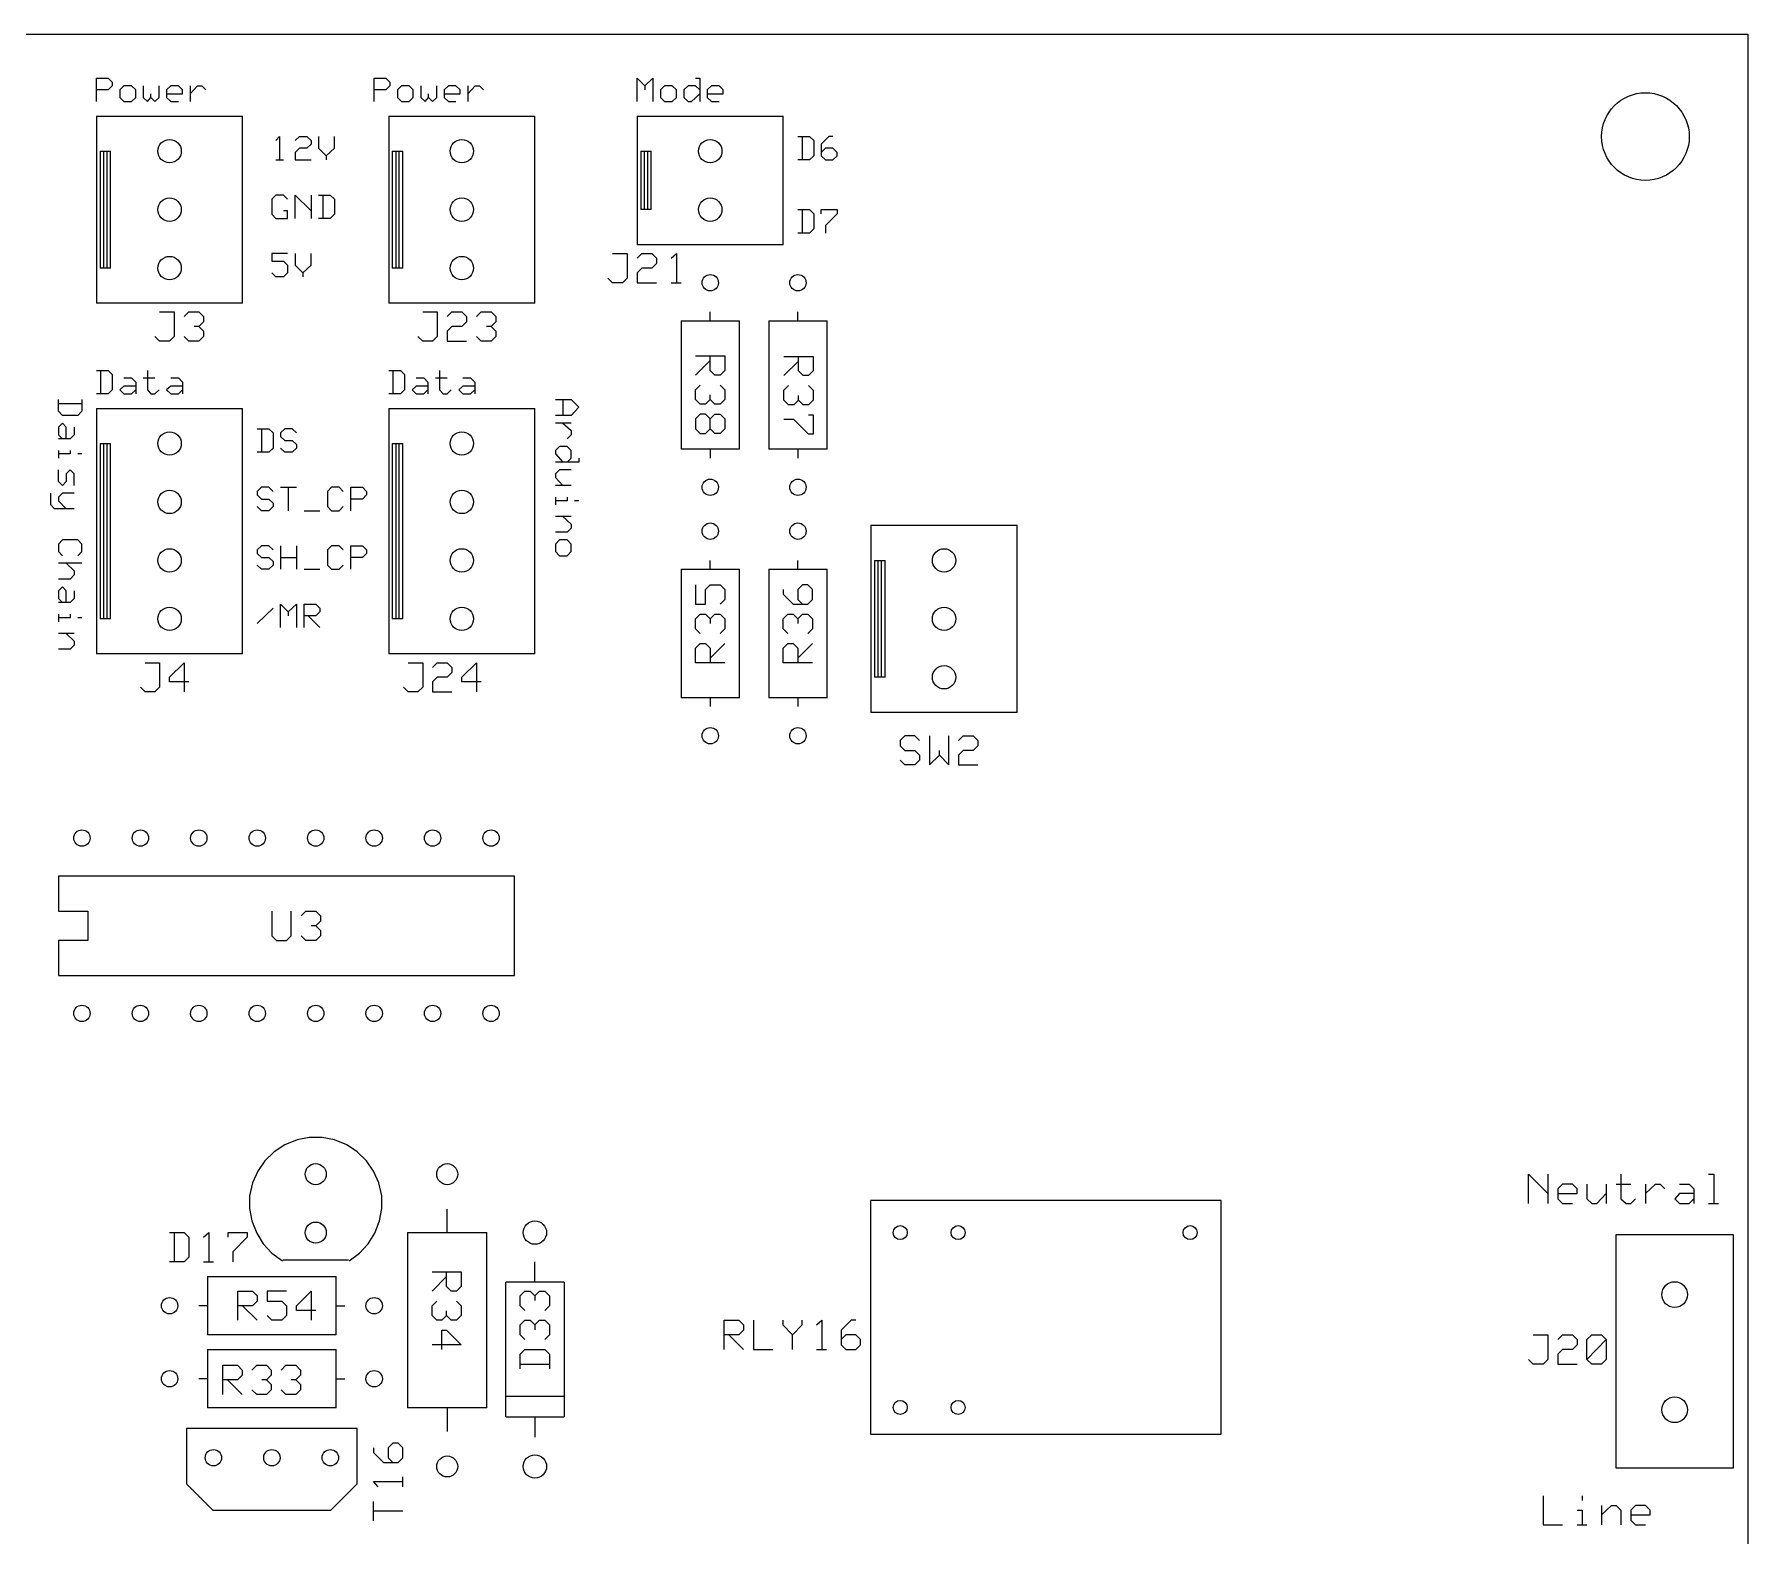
# Model space of a CAD drawing. Extents: x 0 to 5.97, y 0 to 9.88.
# Drawn here: x 3.043 to 5.975, y 7.306 to 9.875 of the extents above; entities that cross this region are included whole.
import ezdxf

# ---------------------------------------------------------------- set-up
doc = ezdxf.new("R2010")
doc.units = 0
doc.layers.get('0').update_dxf_attribs({"linetype": 'CONTINUOUS'})

msp = doc.modelspace()

# ---------------------------------------------------------------- linework, layer by layer
at = {"color": 7}
for p, q in [((0, 9.875), (5.975, 9.875)), ((5.975, 9.875), (5.975, 0)), ((3.15, 9.76), (3.15, 9.8)), ((3.15, 9.8), (3.17, 9.8)), ((3.17, 9.8), (3.177, 9.793)), ((3.177, 9.793), (3.177, 9.787)), ((3.625, 9.76), (3.625, 9.8)), ((3.625, 9.8), (3.645, 9.8)), ((3.645, 9.8), (3.652, 9.793)), ((3.652, 9.793), (3.652, 9.787)), ((4.075, 9.76), (4.075, 9.8)), ((4.075, 9.8), (4.088, 9.787)), ((4.088, 9.787), (4.102, 9.8)), ((4.102, 9.8), (4.102, 9.76)), ((4.175, 9.8), (4.182, 9.8)), ((4.182, 9.8), (4.182, 9.76)), ((3.17, 9.78), (3.15, 9.78)), ((3.177, 9.787), (3.17, 9.78)), ((3.197, 9.787), (3.19, 9.78)), ((3.19, 9.78), (3.19, 9.767)), ((3.19, 9.767), (3.197, 9.76)), ((3.21, 9.787), (3.197, 9.787)), ((3.217, 9.78), (3.21, 9.787)), ((3.21, 9.76), (3.217, 9.767)), ((3.217, 9.767), (3.217, 9.78)), ((3.23, 9.787), (3.23, 9.767)), ((3.23, 9.767), (3.237, 9.76)), ((3.237, 9.76), (3.243, 9.767)), ((3.243, 9.767), (3.243, 9.773)), ((3.243, 9.767), (3.25, 9.76)), ((3.25, 9.76), (3.257, 9.767)), ((3.257, 9.767), (3.257, 9.787)), ((3.277, 9.787), (3.27, 9.78)), ((3.27, 9.78), (3.27, 9.767)), ((3.27, 9.773), (3.297, 9.773)), ((3.27, 9.767), (3.277, 9.76)), ((3.29, 9.787), (3.277, 9.787)), ((3.297, 9.78), (3.29, 9.787)), ((3.297, 9.773), (3.297, 9.78)), ((3.31, 9.787), (3.31, 9.76)), ((3.31, 9.773), (3.323, 9.787)), ((3.323, 9.787), (3.33, 9.787)), ((3.33, 9.787), (3.337, 9.78)), ((3.645, 9.78), (3.625, 9.78)), ((3.652, 9.787), (3.645, 9.78)), ((3.672, 9.787), (3.665, 9.78)), ((3.665, 9.78), (3.665, 9.767)), ((3.665, 9.767), (3.672, 9.76)), ((3.685, 9.787), (3.672, 9.787)), ((3.692, 9.78), (3.685, 9.787)), ((3.685, 9.76), (3.692, 9.767)), ((3.692, 9.767), (3.692, 9.78)), ((3.705, 9.787), (3.705, 9.767)), ((3.705, 9.767), (3.712, 9.76)), ((3.712, 9.76), (3.718, 9.767)), ((3.718, 9.767), (3.718, 9.773)), ((3.718, 9.767), (3.725, 9.76)), ((3.725, 9.76), (3.732, 9.767)), ((3.732, 9.767), (3.732, 9.787)), ((3.752, 9.787), (3.745, 9.78)), ((3.745, 9.78), (3.745, 9.767)), ((3.745, 9.773), (3.772, 9.773)), ((3.745, 9.767), (3.752, 9.76)), ((3.765, 9.787), (3.752, 9.787)), ((3.772, 9.78), (3.765, 9.787)), ((3.772, 9.773), (3.772, 9.78)), ((3.785, 9.787), (3.785, 9.76)), ((3.785, 9.773), (3.798, 9.787)), ((3.798, 9.787), (3.805, 9.787)), ((3.805, 9.787), (3.812, 9.78)), ((4.088, 9.787), (4.088, 9.78)), ((4.122, 9.787), (4.115, 9.78)), ((4.115, 9.78), (4.115, 9.767)), ((4.115, 9.767), (4.122, 9.76)), ((4.135, 9.787), (4.122, 9.787)), ((4.142, 9.78), (4.135, 9.787)), ((4.135, 9.76), (4.142, 9.767)), ((4.142, 9.767), (4.142, 9.78)), ((4.162, 9.787), (4.155, 9.78)), ((4.155, 9.78), (4.155, 9.767)), ((4.155, 9.767), (4.162, 9.76)), ((4.175, 9.787), (4.162, 9.787)), ((4.168, 9.76), (4.182, 9.773)), ((4.182, 9.78), (4.175, 9.787)), ((4.202, 9.787), (4.195, 9.78)), ((4.195, 9.78), (4.195, 9.767)), ((4.195, 9.773), (4.222, 9.773)), ((4.195, 9.767), (4.202, 9.76)), ((4.215, 9.787), (4.202, 9.787)), ((4.222, 9.78), (4.215, 9.787)), ((4.222, 9.773), (4.222, 9.78)), ((3.15, 9.735), (3.4, 9.735)), ((3.15, 9.735), (3.15, 9.415)), ((3.197, 9.76), (3.21, 9.76)), ((3.277, 9.76), (3.29, 9.76)), ((3.4, 9.415), (3.4, 9.735)), ((3.65, 9.735), (3.9, 9.735)), ((3.65, 9.735), (3.65, 9.415)), ((3.672, 9.76), (3.685, 9.76)), ((3.752, 9.76), (3.765, 9.76)), ((3.9, 9.415), (3.9, 9.735)), ((4.075, 9.735), (4.325, 9.735)), ((4.075, 9.735), (4.075, 9.515)), ((4.122, 9.76), (4.135, 9.76)), ((4.162, 9.76), (4.168, 9.76)), ((4.202, 9.76), (4.215, 9.76)), ((4.325, 9.515), (4.325, 9.735)), ((3.156, 9.675), (3.174, 9.675)), ((3.156, 9.675), (3.156, 9.475)), ((3.162, 9.675), (3.168, 9.675)), ((3.162, 9.675), (3.162, 9.475)), ((3.168, 9.475), (3.168, 9.675)), ((3.174, 9.475), (3.174, 9.675)), ((3.457, 9.693), (3.463, 9.7)), ((3.463, 9.7), (3.463, 9.66)), ((3.49, 9.693), (3.497, 9.7)), ((3.497, 9.68), (3.49, 9.673)), ((3.497, 9.7), (3.51, 9.7)), ((3.51, 9.68), (3.497, 9.68)), ((3.51, 9.7), (3.517, 9.693)), ((3.517, 9.687), (3.51, 9.68)), ((3.517, 9.693), (3.517, 9.687)), ((3.53, 9.7), (3.53, 9.68)), ((3.53, 9.68), (3.543, 9.667)), ((3.543, 9.667), (3.557, 9.68)), ((3.557, 9.68), (3.557, 9.7)), ((3.656, 9.675), (3.674, 9.675)), ((3.656, 9.675), (3.656, 9.475)), ((3.662, 9.675), (3.668, 9.675)), ((3.662, 9.675), (3.662, 9.475)), ((3.668, 9.475), (3.668, 9.675)), ((3.674, 9.475), (3.674, 9.675)), ((4.081, 9.675), (4.099, 9.675)), ((4.081, 9.675), (4.081, 9.575)), ((4.087, 9.675), (4.093, 9.675)), ((4.087, 9.675), (4.087, 9.575)), ((4.093, 9.575), (4.093, 9.675)), ((4.099, 9.575), (4.099, 9.675)), ((4.35, 9.7), (4.37, 9.7)), ((4.357, 9.7), (4.357, 9.66)), ((4.37, 9.7), (4.377, 9.693)), ((4.377, 9.693), (4.377, 9.667)), ((4.403, 9.7), (4.39, 9.687)), ((4.39, 9.687), (4.39, 9.667)), ((4.397, 9.68), (4.39, 9.673)), ((4.41, 9.68), (4.397, 9.68)), ((4.41, 9.7), (4.403, 9.7)), ((4.417, 9.673), (4.41, 9.68)), ((3.457, 9.66), (3.47, 9.66)), ((3.49, 9.673), (3.49, 9.66)), ((3.49, 9.66), (3.517, 9.66)), ((3.543, 9.667), (3.543, 9.66)), ((4.37, 9.66), (4.35, 9.66)), ((4.377, 9.667), (4.37, 9.66)), ((4.39, 9.667), (4.397, 9.66)), ((4.397, 9.66), (4.41, 9.66)), ((4.41, 9.66), (4.417, 9.667)), ((4.417, 9.667), (4.417, 9.673)), ((3.457, 9.6), (3.45, 9.593)), ((3.45, 9.593), (3.45, 9.567)), ((3.47, 9.6), (3.457, 9.6)), ((3.477, 9.593), (3.47, 9.6)), ((3.49, 9.56), (3.49, 9.6)), ((3.49, 9.6), (3.517, 9.573)), ((3.517, 9.6), (3.517, 9.56)), ((3.53, 9.6), (3.55, 9.6)), ((3.537, 9.6), (3.537, 9.56)), ((3.55, 9.6), (3.557, 9.593)), ((3.557, 9.593), (3.557, 9.567)), ((3.45, 9.567), (3.457, 9.56)), ((3.457, 9.56), (3.477, 9.56)), ((3.477, 9.573), (3.47, 9.573)), ((3.477, 9.56), (3.477, 9.573)), ((3.55, 9.56), (3.53, 9.56)), ((3.557, 9.567), (3.55, 9.56)), ((4.099, 9.575), (4.081, 9.575)), ((4.093, 9.575), (4.087, 9.575)), ((4.35, 9.575), (4.37, 9.575)), ((4.357, 9.575), (4.357, 9.535)), ((4.37, 9.575), (4.377, 9.568)), ((4.377, 9.568), (4.377, 9.542)), ((4.39, 9.568), (4.39, 9.575)), ((4.39, 9.575), (4.417, 9.575)), ((4.417, 9.568), (4.397, 9.548)), ((4.417, 9.575), (4.417, 9.568)), ((4.37, 9.535), (4.35, 9.535)), ((4.377, 9.542), (4.37, 9.535)), ((4.397, 9.548), (4.397, 9.535)), ((3.477, 9.5), (3.45, 9.5)), ((3.45, 9.5), (3.45, 9.487)), ((3.49, 9.5), (3.49, 9.48)), ((3.517, 9.48), (3.517, 9.5)), ((4.033, 9.5), (4.058, 9.5)), ((4.058, 9.5), (4.058, 9.458)), ((4.325, 9.515), (4.075, 9.515)), ((4.075, 9.492), (4.083, 9.5)), ((4.083, 9.5), (4.1, 9.5)), ((4.1, 9.5), (4.108, 9.492)), ((4.133, 9.492), (4.142, 9.5)), ((4.142, 9.5), (4.142, 9.45)), ((3.174, 9.475), (3.156, 9.475)), ((3.168, 9.475), (3.162, 9.475)), ((3.45, 9.487), (3.47, 9.487)), ((3.47, 9.487), (3.477, 9.48)), ((3.477, 9.48), (3.477, 9.467)), ((3.49, 9.48), (3.503, 9.467)), ((3.503, 9.467), (3.517, 9.48)), ((3.674, 9.475), (3.656, 9.475)), ((3.668, 9.475), (3.662, 9.475)), ((4.083, 9.475), (4.075, 9.467)), ((4.1, 9.475), (4.083, 9.475)), ((4.108, 9.483), (4.1, 9.475)), ((4.108, 9.492), (4.108, 9.483)), ((3.457, 9.46), (3.45, 9.467)), ((3.47, 9.46), (3.457, 9.46)), ((3.477, 9.467), (3.47, 9.46)), ((3.503, 9.467), (3.503, 9.46)), ((4.033, 9.45), (4.025, 9.458)), ((4.05, 9.45), (4.033, 9.45)), ((4.058, 9.458), (4.05, 9.45)), ((4.075, 9.467), (4.075, 9.45)), ((4.075, 9.45), (4.108, 9.45)), ((4.133, 9.45), (4.15, 9.45)), ((3.4, 9.415), (3.15, 9.415)), ((3.9, 9.415), (3.65, 9.415)), ((3.258, 9.4), (3.283, 9.4)), ((3.283, 9.4), (3.283, 9.358)), ((3.3, 9.392), (3.308, 9.4)), ((3.308, 9.4), (3.325, 9.4)), ((3.325, 9.4), (3.333, 9.392)), ((3.333, 9.383), (3.325, 9.375)), ((3.333, 9.392), (3.333, 9.383)), ((3.708, 9.4), (3.733, 9.4)), ((3.733, 9.4), (3.733, 9.358)), ((3.75, 9.392), (3.758, 9.4)), ((3.758, 9.4), (3.775, 9.4)), ((3.775, 9.4), (3.783, 9.392)), ((3.783, 9.383), (3.775, 9.375)), ((3.783, 9.392), (3.783, 9.383)), ((3.8, 9.392), (3.808, 9.4)), ((3.808, 9.4), (3.825, 9.4)), ((3.825, 9.4), (3.833, 9.392)), ((3.833, 9.383), (3.825, 9.375)), ((3.833, 9.392), (3.833, 9.383)), ((4.15, 9.385), (4.15, 9.165)), ((4.15, 9.385), (4.25, 9.385)), ((4.2, 9.385), (4.2, 9.4)), ((4.25, 9.165), (4.25, 9.385)), ((4.3, 9.385), (4.3, 9.165)), ((4.3, 9.385), (4.4, 9.385)), ((4.35, 9.385), (4.35, 9.4)), ((4.4, 9.165), (4.4, 9.385)), ((3.258, 9.35), (3.25, 9.358)), ((3.283, 9.358), (3.275, 9.35)), ((3.308, 9.35), (3.3, 9.358)), ((3.325, 9.375), (3.317, 9.375)), ((3.325, 9.375), (3.333, 9.367)), ((3.333, 9.358), (3.325, 9.35)), ((3.333, 9.367), (3.333, 9.358)), ((3.708, 9.35), (3.7, 9.358)), ((3.733, 9.358), (3.725, 9.35)), ((3.758, 9.375), (3.75, 9.367)), ((3.75, 9.367), (3.75, 9.35)), ((3.775, 9.375), (3.758, 9.375)), ((3.808, 9.35), (3.8, 9.358)), ((3.825, 9.375), (3.817, 9.375)), ((3.825, 9.375), (3.833, 9.367)), ((3.833, 9.358), (3.825, 9.35)), ((3.833, 9.367), (3.833, 9.358)), ((3.275, 9.35), (3.258, 9.35)), ((3.325, 9.35), (3.308, 9.35)), ((3.725, 9.35), (3.708, 9.35)), ((3.75, 9.35), (3.783, 9.35)), ((3.825, 9.35), (3.808, 9.35)), ((4.175, 9.325), (4.225, 9.325)), ((4.2, 9.3), (4.2, 9.325)), ((4.225, 9.325), (4.225, 9.3)), ((4.326, 9.324), (4.376, 9.324)), ((4.351, 9.299), (4.351, 9.324)), ((4.376, 9.324), (4.376, 9.299)), ((3.15, 9.3), (3.17, 9.3)), ((3.157, 9.3), (3.157, 9.26)), ((3.17, 9.3), (3.177, 9.293)), ((3.177, 9.293), (3.177, 9.267)), ((3.237, 9.3), (3.237, 9.267)), ((3.65, 9.3), (3.67, 9.3)), ((3.657, 9.3), (3.657, 9.26)), ((3.67, 9.3), (3.677, 9.293)), ((3.677, 9.293), (3.677, 9.267)), ((3.737, 9.3), (3.737, 9.267)), ((4.2, 9.317), (4.175, 9.292)), ((4.208, 9.292), (4.2, 9.3)), ((4.225, 9.3), (4.217, 9.292)), ((4.351, 9.316), (4.326, 9.291)), ((4.359, 9.291), (4.351, 9.299)), ((4.376, 9.299), (4.368, 9.291)), ((3.177, 9.267), (3.17, 9.26)), ((3.197, 9.273), (3.19, 9.267)), ((3.19, 9.267), (3.197, 9.26)), ((3.197, 9.287), (3.21, 9.287)), ((3.217, 9.273), (3.197, 9.273)), ((3.21, 9.287), (3.217, 9.28)), ((3.21, 9.26), (3.217, 9.267)), ((3.217, 9.28), (3.217, 9.26)), ((3.23, 9.287), (3.25, 9.287)), ((3.237, 9.267), (3.243, 9.26)), ((3.25, 9.26), (3.257, 9.267)), ((3.277, 9.273), (3.27, 9.267)), ((3.27, 9.267), (3.277, 9.26)), ((3.277, 9.287), (3.29, 9.287)), ((3.297, 9.273), (3.277, 9.273)), ((3.29, 9.287), (3.297, 9.28)), ((3.29, 9.26), (3.297, 9.267)), ((3.297, 9.28), (3.297, 9.26)), ((3.677, 9.267), (3.67, 9.26)), ((3.697, 9.273), (3.69, 9.267)), ((3.69, 9.267), (3.697, 9.26)), ((3.697, 9.287), (3.71, 9.287)), ((3.717, 9.273), (3.697, 9.273)), ((3.71, 9.287), (3.717, 9.28)), ((3.71, 9.26), (3.717, 9.267)), ((3.717, 9.28), (3.717, 9.26)), ((3.73, 9.287), (3.75, 9.287)), ((3.737, 9.267), (3.743, 9.26)), ((3.75, 9.26), (3.757, 9.267)), ((3.777, 9.273), (3.77, 9.267)), ((3.77, 9.267), (3.777, 9.26)), ((3.777, 9.287), (3.79, 9.287)), ((3.797, 9.273), (3.777, 9.273)), ((3.79, 9.287), (3.797, 9.28)), ((3.79, 9.26), (3.797, 9.267)), ((3.797, 9.28), (3.797, 9.26)), ((4.175, 9.267), (4.183, 9.275)), ((4.175, 9.25), (4.175, 9.267)), ((4.217, 9.292), (4.208, 9.292)), ((4.217, 9.275), (4.225, 9.267)), ((4.225, 9.267), (4.225, 9.25)), ((4.326, 9.266), (4.334, 9.274)), ((4.326, 9.249), (4.326, 9.266)), ((4.368, 9.291), (4.359, 9.291)), ((4.368, 9.274), (4.376, 9.266)), ((4.376, 9.266), (4.376, 9.249)), ((3.085, 9.23), (3.085, 9.25)), ((3.125, 9.243), (3.085, 9.243)), ((3.125, 9.25), (3.125, 9.23)), ((3.17, 9.26), (3.15, 9.26)), ((3.15, 9.235), (3.4, 9.235)), ((3.15, 9.235), (3.15, 8.815)), ((3.197, 9.26), (3.21, 9.26)), ((3.243, 9.26), (3.25, 9.26)), ((3.277, 9.26), (3.29, 9.26)), ((3.4, 8.815), (3.4, 9.235)), ((3.67, 9.26), (3.65, 9.26)), ((3.65, 9.235), (3.9, 9.235)), ((3.65, 9.235), (3.65, 8.815)), ((3.697, 9.26), (3.71, 9.26)), ((3.743, 9.26), (3.75, 9.26)), ((3.777, 9.26), (3.79, 9.26)), ((3.9, 8.815), (3.9, 9.235)), ((3.935, 9.25), (3.962, 9.25)), ((3.948, 9.25), (3.948, 9.223)), ((3.962, 9.25), (3.975, 9.237)), ((3.975, 9.237), (3.962, 9.223)), ((4.183, 9.242), (4.175, 9.25)), ((4.192, 9.242), (4.183, 9.242)), ((4.2, 9.25), (4.192, 9.242)), ((4.2, 9.25), (4.2, 9.258)), ((4.208, 9.242), (4.2, 9.25)), ((4.217, 9.242), (4.208, 9.242)), ((4.225, 9.25), (4.217, 9.242)), ((4.334, 9.241), (4.326, 9.249)), ((4.343, 9.241), (4.334, 9.241)), ((4.351, 9.249), (4.343, 9.241)), ((4.351, 9.249), (4.351, 9.257)), ((4.359, 9.241), (4.351, 9.249)), ((4.368, 9.241), (4.359, 9.241)), ((4.376, 9.249), (4.368, 9.241)), ((3.092, 9.223), (3.085, 9.23)), ((3.092, 9.21), (3.085, 9.203)), ((3.118, 9.223), (3.092, 9.223)), ((3.098, 9.203), (3.092, 9.21)), ((3.125, 9.23), (3.118, 9.223)), ((3.962, 9.223), (3.935, 9.223)), ((3.962, 9.21), (3.935, 9.21)), ((3.948, 9.21), (3.962, 9.197)), ((4.183, 9.225), (4.175, 9.217)), ((4.175, 9.217), (4.175, 9.2)), ((4.192, 9.225), (4.183, 9.225)), ((4.2, 9.217), (4.192, 9.225)), ((4.2, 9.217), (4.208, 9.225)), ((4.2, 9.2), (4.2, 9.217)), ((4.208, 9.225), (4.217, 9.225)), ((4.217, 9.225), (4.225, 9.217)), ((4.225, 9.217), (4.225, 9.2)), ((4.343, 9.216), (4.326, 9.216)), ((4.368, 9.191), (4.343, 9.216)), ((4.368, 9.224), (4.376, 9.224)), ((4.376, 9.224), (4.376, 9.191)), ((3.085, 9.203), (3.085, 9.19)), ((3.085, 9.19), (3.092, 9.183)), ((3.105, 9.183), (3.085, 9.183)), ((3.098, 9.183), (3.098, 9.203)), ((3.112, 9.19), (3.105, 9.183)), ((3.112, 9.203), (3.112, 9.19)), ((3.425, 9.2), (3.445, 9.2)), ((3.432, 9.2), (3.432, 9.16)), ((3.445, 9.2), (3.452, 9.193)), ((3.452, 9.193), (3.452, 9.167)), ((3.472, 9.2), (3.465, 9.193)), ((3.465, 9.193), (3.465, 9.187)), ((3.465, 9.187), (3.472, 9.18)), ((3.485, 9.2), (3.472, 9.2)), ((3.472, 9.18), (3.485, 9.18)), ((3.492, 9.193), (3.485, 9.2)), ((3.485, 9.18), (3.492, 9.173)), ((3.962, 9.19), (3.955, 9.183)), ((3.962, 9.197), (3.962, 9.19)), ((4.175, 9.2), (4.183, 9.192)), ((4.183, 9.192), (4.192, 9.192)), ((4.192, 9.192), (4.2, 9.2)), ((4.208, 9.192), (4.2, 9.2)), ((4.217, 9.192), (4.208, 9.192)), ((4.225, 9.2), (4.217, 9.192)), ((4.376, 9.191), (4.368, 9.191)), ((3.085, 9.163), (3.085, 9.15)), ((3.105, 9.157), (3.085, 9.157)), ((3.105, 9.163), (3.105, 9.157)), ((3.125, 9.157), (3.118, 9.157)), ((3.156, 9.175), (3.174, 9.175)), ((3.156, 9.175), (3.156, 8.875)), ((3.162, 9.175), (3.168, 9.175)), ((3.162, 9.175), (3.162, 8.875)), ((3.168, 8.875), (3.168, 9.175)), ((3.174, 8.875), (3.174, 9.175)), ((3.445, 9.16), (3.425, 9.16)), ((3.452, 9.167), (3.445, 9.16)), ((3.472, 9.16), (3.465, 9.167)), ((3.485, 9.16), (3.472, 9.16)), ((3.492, 9.167), (3.485, 9.16)), ((3.492, 9.173), (3.492, 9.167)), ((3.656, 9.175), (3.674, 9.175)), ((3.656, 9.175), (3.656, 8.875)), ((3.662, 9.175), (3.668, 9.175)), ((3.662, 9.175), (3.662, 8.875)), ((3.668, 8.875), (3.668, 9.175)), ((3.674, 8.875), (3.674, 9.175)), ((3.942, 9.17), (3.935, 9.163)), ((3.935, 9.163), (3.935, 9.157)), ((3.935, 9.157), (3.948, 9.143)), ((3.955, 9.17), (3.942, 9.17)), ((3.962, 9.163), (3.955, 9.17)), ((3.955, 9.143), (3.962, 9.15)), ((3.962, 9.15), (3.962, 9.163)), ((3.975, 9.15), (3.975, 9.143)), ((4.25, 9.165), (4.15, 9.165)), ((4.2, 9.165), (4.2, 9.15)), ((4.4, 9.165), (4.3, 9.165)), ((4.35, 9.165), (4.35, 9.15)), ((3.085, 9.11), (3.085, 9.13)), ((3.105, 9.13), (3.098, 9.123)), ((3.098, 9.123), (3.098, 9.11)), ((3.112, 9.123), (3.105, 9.13)), ((3.112, 9.103), (3.112, 9.123)), ((3.975, 9.143), (3.935, 9.143)), ((3.942, 9.13), (3.935, 9.123)), ((3.935, 9.123), (3.935, 9.117)), ((3.935, 9.117), (3.948, 9.103)), ((3.962, 9.13), (3.942, 9.13)), ((3.072, 9.07), (3.072, 9.09)), ((3.092, 9.103), (3.085, 9.11)), ((3.092, 9.09), (3.085, 9.083)), ((3.098, 9.11), (3.092, 9.103)), ((3.112, 9.09), (3.092, 9.09)), ((3.432, 9.1), (3.425, 9.093)), ((3.425, 9.093), (3.425, 9.087)), ((3.445, 9.1), (3.432, 9.1)), ((3.452, 9.093), (3.445, 9.1)), ((3.465, 9.1), (3.492, 9.1)), ((3.478, 9.1), (3.478, 9.06)), ((3.552, 9.1), (3.545, 9.093)), ((3.545, 9.093), (3.545, 9.067)), ((3.565, 9.1), (3.552, 9.1)), ((3.572, 9.093), (3.565, 9.1)), ((3.585, 9.06), (3.585, 9.1)), ((3.585, 9.1), (3.605, 9.1)), ((3.605, 9.1), (3.612, 9.093)), ((3.612, 9.093), (3.612, 9.087)), ((3.962, 9.103), (3.935, 9.103)), ((3.078, 9.063), (3.072, 9.07)), ((3.112, 9.063), (3.078, 9.063)), ((3.085, 9.083), (3.085, 9.077)), ((3.085, 9.077), (3.098, 9.063)), ((3.425, 9.087), (3.432, 9.08)), ((3.432, 9.06), (3.425, 9.067)), ((3.432, 9.08), (3.445, 9.08)), ((3.445, 9.06), (3.432, 9.06)), ((3.445, 9.08), (3.452, 9.073)), ((3.452, 9.067), (3.445, 9.06)), ((3.452, 9.073), (3.452, 9.067)), ((3.505, 9.06), (3.532, 9.06)), ((3.545, 9.067), (3.552, 9.06)), ((3.552, 9.06), (3.565, 9.06)), ((3.565, 9.06), (3.572, 9.067)), ((3.605, 9.08), (3.585, 9.08)), ((3.612, 9.087), (3.605, 9.08)), ((3.935, 9.083), (3.935, 9.07)), ((3.955, 9.077), (3.935, 9.077)), ((3.955, 9.083), (3.955, 9.077)), ((3.975, 9.077), (3.968, 9.077)), ((3.962, 9.05), (3.935, 9.05)), ((3.948, 9.05), (3.962, 9.037)), ((3.962, 9.03), (3.955, 9.023)), ((3.962, 9.037), (3.962, 9.03)), ((4.475, 9.035), (4.725, 9.035)), ((4.475, 9.035), (4.475, 8.715)), ((4.725, 8.715), (4.725, 9.035)), ((3.092, 9.01), (3.085, 9.003)), ((3.085, 9.003), (3.085, 8.99)), ((3.118, 9.01), (3.092, 9.01)), ((3.125, 9.003), (3.118, 9.01)), ((3.125, 8.99), (3.125, 9.003)), ((3.432, 9), (3.425, 8.993)), ((3.445, 9), (3.432, 9)), ((3.452, 8.993), (3.445, 9)), ((3.465, 9), (3.465, 8.96)), ((3.492, 9), (3.492, 8.96)), ((3.552, 9), (3.545, 8.993)), ((3.565, 9), (3.552, 9)), ((3.572, 8.993), (3.565, 9)), ((3.585, 8.96), (3.585, 9)), ((3.585, 9), (3.605, 9)), ((3.605, 9), (3.612, 8.993)), ((3.955, 9.023), (3.935, 9.023)), ((3.942, 9.01), (3.935, 9.003)), ((3.935, 9.003), (3.935, 8.99)), ((3.955, 9.01), (3.942, 9.01)), ((3.962, 9.003), (3.955, 9.01)), ((3.962, 8.99), (3.962, 9.003)), ((3.085, 8.99), (3.092, 8.983)), ((3.118, 8.983), (3.125, 8.99)), ((3.425, 8.993), (3.425, 8.987)), ((3.425, 8.987), (3.432, 8.98)), ((3.432, 8.98), (3.445, 8.98)), ((3.445, 8.98), (3.452, 8.973)), ((3.452, 8.973), (3.452, 8.967)), ((3.465, 8.98), (3.492, 8.98)), ((3.545, 8.993), (3.545, 8.967)), ((3.605, 8.98), (3.585, 8.98)), ((3.612, 8.987), (3.605, 8.98)), ((3.612, 8.993), (3.612, 8.987)), ((3.935, 8.99), (3.942, 8.983)), ((3.942, 8.983), (3.955, 8.983)), ((3.955, 8.983), (3.962, 8.99)), ((4.2, 8.96), (4.2, 8.975)), ((4.35, 8.96), (4.35, 8.975)), ((4.481, 8.975), (4.499, 8.975)), ((4.481, 8.975), (4.481, 8.775)), ((4.487, 8.975), (4.493, 8.975)), ((4.487, 8.975), (4.487, 8.775)), ((4.493, 8.775), (4.493, 8.975)), ((4.499, 8.775), (4.499, 8.975)), ((3.125, 8.97), (3.085, 8.97)), ((3.105, 8.943), (3.085, 8.943)), ((3.098, 8.97), (3.112, 8.957)), ((3.112, 8.95), (3.105, 8.943)), ((3.112, 8.957), (3.112, 8.95)), ((3.432, 8.96), (3.425, 8.967)), ((3.445, 8.96), (3.432, 8.96)), ((3.452, 8.967), (3.445, 8.96)), ((3.505, 8.96), (3.532, 8.96)), ((3.545, 8.967), (3.552, 8.96)), ((3.552, 8.96), (3.565, 8.96)), ((3.565, 8.96), (3.572, 8.967)), ((4.15, 8.96), (4.25, 8.96)), ((4.15, 8.96), (4.15, 8.74)), ((4.25, 8.74), (4.25, 8.96)), ((4.3, 8.96), (4.4, 8.96)), ((4.3, 8.96), (4.3, 8.74)), ((4.4, 8.74), (4.4, 8.96)), ((3.092, 8.93), (3.085, 8.923)), ((3.085, 8.923), (3.085, 8.91)), ((3.098, 8.923), (3.092, 8.93)), ((3.098, 8.903), (3.098, 8.923)), ((3.112, 8.923), (3.112, 8.91)), ((4.175, 8.933), (4.175, 8.9)), ((4.192, 8.925), (4.2, 8.933)), ((4.192, 8.9), (4.192, 8.925)), ((4.2, 8.933), (4.217, 8.933)), ((4.217, 8.933), (4.225, 8.925)), ((4.225, 8.925), (4.225, 8.908)), ((4.325, 8.925), (4.325, 8.917)), ((4.325, 8.917), (4.342, 8.9)), ((4.358, 8.933), (4.35, 8.925)), ((4.35, 8.925), (4.35, 8.908)), ((4.367, 8.933), (4.358, 8.933)), ((4.375, 8.925), (4.367, 8.933)), ((4.375, 8.908), (4.375, 8.925)), ((3.085, 8.91), (3.092, 8.903)), ((3.105, 8.903), (3.085, 8.903)), ((3.085, 8.883), (3.085, 8.87)), ((3.112, 8.91), (3.105, 8.903)), ((3.105, 8.883), (3.105, 8.877)), ((3.425, 8.867), (3.452, 8.893)), ((3.465, 8.86), (3.465, 8.9)), ((3.465, 8.9), (3.478, 8.887)), ((3.478, 8.887), (3.492, 8.9)), ((3.478, 8.887), (3.478, 8.88)), ((3.492, 8.9), (3.492, 8.86)), ((3.505, 8.86), (3.505, 8.9)), ((3.505, 8.9), (3.525, 8.9)), ((3.525, 8.9), (3.532, 8.893)), ((3.532, 8.887), (3.525, 8.88)), ((3.532, 8.893), (3.532, 8.887)), ((4.175, 8.9), (4.192, 8.9)), ((4.175, 8.875), (4.183, 8.883)), ((4.183, 8.883), (4.192, 8.883)), ((4.192, 8.883), (4.2, 8.875)), ((4.2, 8.875), (4.208, 8.883)), ((4.208, 8.883), (4.217, 8.883)), ((4.225, 8.908), (4.217, 8.9)), ((4.217, 8.883), (4.225, 8.875)), ((4.325, 8.875), (4.333, 8.883)), ((4.333, 8.883), (4.342, 8.883)), ((4.342, 8.9), (4.367, 8.9)), ((4.342, 8.883), (4.35, 8.875)), ((4.35, 8.908), (4.358, 8.9)), ((4.35, 8.875), (4.358, 8.883)), ((4.358, 8.883), (4.367, 8.883)), ((4.367, 8.9), (4.375, 8.908)), ((4.367, 8.883), (4.375, 8.875)), ((3.105, 8.877), (3.085, 8.877)), ((3.125, 8.877), (3.118, 8.877)), ((3.174, 8.875), (3.156, 8.875)), ((3.168, 8.875), (3.162, 8.875)), ((3.525, 8.88), (3.505, 8.88)), ((3.512, 8.88), (3.532, 8.86)), ((3.674, 8.875), (3.656, 8.875)), ((3.668, 8.875), (3.662, 8.875)), ((4.175, 8.858), (4.175, 8.875)), ((4.183, 8.85), (4.175, 8.858)), ((4.2, 8.875), (4.2, 8.867)), ((4.225, 8.858), (4.217, 8.85)), ((4.225, 8.875), (4.225, 8.858)), ((4.325, 8.858), (4.325, 8.875)), ((4.333, 8.85), (4.325, 8.858)), ((4.35, 8.875), (4.35, 8.867)), ((4.375, 8.858), (4.367, 8.85)), ((4.375, 8.875), (4.375, 8.858)), ((3.112, 8.85), (3.085, 8.85)), ((3.098, 8.85), (3.112, 8.837)), ((3.112, 8.83), (3.105, 8.823)), ((3.112, 8.837), (3.112, 8.83)), ((4.175, 8.825), (4.183, 8.833)), ((4.175, 8.8), (4.175, 8.825)), ((4.183, 8.833), (4.192, 8.833)), ((4.192, 8.833), (4.2, 8.825)), ((4.2, 8.808), (4.225, 8.833)), ((4.2, 8.825), (4.2, 8.8)), ((4.325, 8.825), (4.333, 8.833)), ((4.325, 8.8), (4.325, 8.825)), ((4.333, 8.833), (4.342, 8.833)), ((4.342, 8.833), (4.35, 8.825)), ((4.35, 8.808), (4.375, 8.833)), ((4.35, 8.825), (4.35, 8.8)), ((3.105, 8.823), (3.085, 8.823)), ((3.4, 8.815), (3.15, 8.815)), ((3.233, 8.8), (3.258, 8.8)), ((3.258, 8.8), (3.258, 8.758)), ((3.275, 8.775), (3.3, 8.8)), ((3.3, 8.8), (3.3, 8.75)), ((3.9, 8.815), (3.65, 8.815)), ((3.683, 8.8), (3.708, 8.8)), ((3.708, 8.8), (3.708, 8.758)), ((3.725, 8.792), (3.733, 8.8)), ((3.733, 8.8), (3.75, 8.8)), ((3.75, 8.8), (3.758, 8.792)), ((3.775, 8.775), (3.8, 8.8)), ((3.8, 8.8), (3.8, 8.75)), ((4.225, 8.8), (4.175, 8.8)), ((4.375, 8.8), (4.325, 8.8)), ((3.275, 8.767), (3.275, 8.775)), ((3.308, 8.767), (3.275, 8.767)), ((3.733, 8.775), (3.725, 8.767)), ((3.725, 8.767), (3.725, 8.75)), ((3.75, 8.775), (3.733, 8.775)), ((3.758, 8.783), (3.75, 8.775)), ((3.758, 8.792), (3.758, 8.783)), ((3.775, 8.767), (3.775, 8.775)), ((3.808, 8.767), (3.775, 8.767)), ((4.499, 8.775), (4.481, 8.775)), ((4.493, 8.775), (4.487, 8.775)), ((3.233, 8.75), (3.225, 8.758)), ((3.25, 8.75), (3.233, 8.75)), ((3.258, 8.758), (3.25, 8.75)), ((3.683, 8.75), (3.675, 8.758)), ((3.7, 8.75), (3.683, 8.75)), ((3.708, 8.758), (3.7, 8.75)), ((3.725, 8.75), (3.758, 8.75)), ((4.25, 8.74), (4.15, 8.74)), ((4.2, 8.74), (4.2, 8.725)), ((4.4, 8.74), (4.3, 8.74)), ((4.35, 8.74), (4.35, 8.725)), ((4.725, 8.715), (4.475, 8.715)), ((4.533, 8.675), (4.525, 8.667)), ((4.525, 8.667), (4.525, 8.658)), ((4.525, 8.658), (4.533, 8.65)), ((4.55, 8.675), (4.533, 8.675)), ((4.533, 8.65), (4.55, 8.65)), ((4.558, 8.667), (4.55, 8.675)), ((4.55, 8.65), (4.558, 8.642)), ((4.575, 8.675), (4.575, 8.625)), ((4.592, 8.642), (4.592, 8.65)), ((4.608, 8.625), (4.608, 8.675)), ((4.625, 8.667), (4.633, 8.675)), ((4.633, 8.65), (4.625, 8.642)), ((4.633, 8.675), (4.65, 8.675)), ((4.65, 8.65), (4.633, 8.65)), ((4.65, 8.675), (4.658, 8.667)), ((4.658, 8.658), (4.65, 8.65)), ((4.658, 8.667), (4.658, 8.658)), ((4.533, 8.625), (4.525, 8.633)), ((4.55, 8.625), (4.533, 8.625)), ((4.558, 8.633), (4.55, 8.625)), ((4.558, 8.642), (4.558, 8.633)), ((4.575, 8.625), (4.592, 8.642)), ((4.592, 8.642), (4.608, 8.625)), ((4.625, 8.642), (4.625, 8.625)), ((4.625, 8.625), (4.658, 8.625)), ((3.865, 8.435), (3.085, 8.435)), ((3.085, 8.435), (3.085, 8.375)), ((3.865, 8.265), (3.865, 8.435)), ((3.085, 8.375), (3.135, 8.375)), ((3.135, 8.375), (3.135, 8.325)), ((3.45, 8.375), (3.45, 8.333)), ((3.483, 8.333), (3.483, 8.375)), ((3.5, 8.367), (3.508, 8.375)), ((3.508, 8.375), (3.525, 8.375)), ((3.525, 8.375), (3.533, 8.367)), ((3.533, 8.358), (3.525, 8.35)), ((3.533, 8.367), (3.533, 8.358)), ((3.45, 8.333), (3.458, 8.325)), ((3.475, 8.325), (3.483, 8.333)), ((3.508, 8.325), (3.5, 8.333)), ((3.525, 8.35), (3.517, 8.35)), ((3.525, 8.35), (3.533, 8.342)), ((3.533, 8.333), (3.525, 8.325)), ((3.533, 8.342), (3.533, 8.333)), ((3.085, 8.325), (3.085, 8.265)), ((3.135, 8.325), (3.085, 8.325)), ((3.458, 8.325), (3.475, 8.325)), ((3.525, 8.325), (3.508, 8.325)), ((3.085, 8.265), (3.865, 8.265)), ((3.472, 7.975), (3.454, 7.963)), ((3.493, 7.984), (3.472, 7.975)), ((3.514, 7.988), (3.493, 7.984)), ((3.536, 7.988), (3.514, 7.988)), ((3.557, 7.984), (3.536, 7.988)), ((3.578, 7.975), (3.557, 7.984)), ((3.596, 7.963), (3.578, 7.975)), ((3.438, 7.948), (3.426, 7.93)), ((3.454, 7.963), (3.438, 7.948)), ((3.612, 7.948), (3.596, 7.963)), ((3.624, 7.93), (3.612, 7.948)), ((3.426, 7.93), (3.417, 7.91)), ((3.633, 7.91), (3.624, 7.93)), ((5.6, 7.875), (5.6, 7.925)), ((5.6, 7.925), (5.633, 7.892)), ((5.633, 7.925), (5.633, 7.875)), ((5.758, 7.925), (5.758, 7.883)), ((5.908, 7.925), (5.917, 7.925)), ((5.917, 7.925), (5.917, 7.875)), ((3.417, 7.91), (3.412, 7.888)), ((3.412, 7.888), (3.412, 7.866)), ((3.638, 7.888), (3.633, 7.91)), ((3.638, 7.866), (3.638, 7.888)), ((5.658, 7.908), (5.65, 7.9)), ((5.65, 7.9), (5.65, 7.883)), ((5.65, 7.892), (5.683, 7.892)), ((5.675, 7.908), (5.658, 7.908)), ((5.683, 7.9), (5.675, 7.908)), ((5.683, 7.892), (5.683, 7.9)), ((5.7, 7.908), (5.7, 7.883)), ((5.717, 7.875), (5.733, 7.892)), ((5.733, 7.908), (5.733, 7.875)), ((5.75, 7.908), (5.775, 7.908)), ((5.8, 7.908), (5.8, 7.875)), ((5.8, 7.892), (5.817, 7.908)), ((5.817, 7.908), (5.825, 7.908)), ((5.825, 7.908), (5.833, 7.9)), ((5.858, 7.892), (5.85, 7.883)), ((5.858, 7.908), (5.875, 7.908)), ((5.883, 7.892), (5.858, 7.892)), ((5.875, 7.908), (5.883, 7.9)), ((5.883, 7.9), (5.883, 7.875)), ((3.412, 7.866), (3.416, 7.845)), ((3.634, 7.845), (3.638, 7.866)), ((3.75, 7.825), (3.75, 7.865)), ((5.074, 7.88), (4.474, 7.88)), ((4.474, 7.88), (4.474, 7.48)), ((5.074, 7.48), (5.074, 7.88)), ((5.65, 7.883), (5.658, 7.875)), ((5.658, 7.875), (5.675, 7.875)), ((5.7, 7.883), (5.708, 7.875)), ((5.708, 7.875), (5.717, 7.875)), ((5.758, 7.883), (5.767, 7.875)), ((5.767, 7.875), (5.775, 7.875)), ((5.775, 7.875), (5.783, 7.883)), ((5.85, 7.883), (5.858, 7.875)), ((5.858, 7.875), (5.875, 7.875)), ((5.875, 7.875), (5.883, 7.883)), ((5.908, 7.875), (5.925, 7.875)), ((3.416, 7.845), (3.424, 7.824)), ((3.626, 7.824), (3.634, 7.845)), ((3.275, 7.825), (3.3, 7.825)), ((3.283, 7.825), (3.283, 7.775)), ((3.3, 7.825), (3.308, 7.817)), ((3.308, 7.817), (3.308, 7.783)), ((3.333, 7.817), (3.342, 7.825)), ((3.342, 7.825), (3.342, 7.775)), ((3.375, 7.817), (3.375, 7.825)), ((3.375, 7.825), (3.408, 7.825)), ((3.408, 7.817), (3.383, 7.792)), ((3.408, 7.825), (3.408, 7.817)), ((3.424, 7.824), (3.435, 7.806)), ((3.435, 7.806), (3.45, 7.79)), ((3.6, 7.79), (3.615, 7.806)), ((3.615, 7.806), (3.626, 7.824)), ((3.682, 7.825), (3.818, 7.825)), ((3.682, 7.825), (3.682, 7.525)), ((3.818, 7.525), (3.818, 7.825)), ((5.75, 7.422), (5.75, 7.822)), ((5.75, 7.822), (5.95, 7.822)), ((5.95, 7.822), (5.95, 7.422)), ((3.3, 7.775), (3.275, 7.775)), ((3.308, 7.783), (3.3, 7.775)), ((3.333, 7.775), (3.35, 7.775)), ((3.383, 7.792), (3.383, 7.775)), ((3.45, 7.79), (3.468, 7.777)), ((3.581, 7.778), (3.469, 7.778)), ((3.582, 7.777), (3.6, 7.79)), ((3.9, 7.74), (3.9, 7.775)), ((3.34, 7.75), (3.56, 7.75)), ((3.34, 7.75), (3.34, 7.65)), ((3.56, 7.65), (3.56, 7.75)), ((3.724, 7.758), (3.774, 7.758)), ((3.749, 7.75), (3.724, 7.725)), ((3.749, 7.733), (3.749, 7.758)), ((3.774, 7.758), (3.774, 7.733)), ((3.95, 7.74), (3.85, 7.74)), ((3.85, 7.51), (3.85, 7.74)), ((3.95, 7.74), (3.95, 7.51)), ((3.392, 7.675), (3.392, 7.725)), ((3.392, 7.725), (3.417, 7.725)), ((3.417, 7.725), (3.425, 7.717)), ((3.425, 7.717), (3.425, 7.708)), ((3.475, 7.725), (3.442, 7.725)), ((3.442, 7.725), (3.442, 7.708)), ((3.492, 7.7), (3.517, 7.725)), ((3.517, 7.725), (3.517, 7.675)), ((3.757, 7.725), (3.749, 7.733)), ((3.766, 7.725), (3.757, 7.725)), ((3.774, 7.733), (3.766, 7.725)), ((3.875, 7.717), (3.883, 7.725)), ((3.875, 7.7), (3.875, 7.717)), ((3.883, 7.725), (3.892, 7.725)), ((3.892, 7.725), (3.9, 7.717)), ((3.9, 7.717), (3.908, 7.725)), ((3.9, 7.717), (3.9, 7.709)), ((3.908, 7.725), (3.917, 7.725)), ((3.917, 7.725), (3.925, 7.717)), ((3.925, 7.717), (3.925, 7.7)), ((3.34, 7.7), (3.325, 7.7)), ((3.417, 7.7), (3.392, 7.7)), ((3.4, 7.7), (3.425, 7.675)), ((3.425, 7.708), (3.417, 7.7)), ((3.442, 7.708), (3.467, 7.708)), ((3.45, 7.675), (3.442, 7.683)), ((3.467, 7.708), (3.475, 7.7)), ((3.475, 7.683), (3.467, 7.675)), ((3.475, 7.7), (3.475, 7.683)), ((3.492, 7.692), (3.492, 7.7)), ((3.525, 7.692), (3.492, 7.692)), ((3.56, 7.7), (3.575, 7.7)), ((3.724, 7.7), (3.732, 7.708)), ((3.724, 7.683), (3.724, 7.7)), ((3.732, 7.675), (3.724, 7.683)), ((3.749, 7.683), (3.741, 7.675)), ((3.749, 7.683), (3.749, 7.691)), ((3.757, 7.675), (3.749, 7.683)), ((3.766, 7.708), (3.774, 7.7)), ((3.774, 7.683), (3.766, 7.675)), ((3.774, 7.7), (3.774, 7.683)), ((3.883, 7.692), (3.875, 7.7)), ((3.925, 7.7), (3.917, 7.692)), ((3.467, 7.675), (3.45, 7.675)), ((3.741, 7.675), (3.732, 7.675)), ((3.741, 7.625), (3.741, 7.658)), ((3.741, 7.658), (3.749, 7.658)), ((3.749, 7.658), (3.774, 7.633)), ((3.766, 7.675), (3.757, 7.675)), ((3.875, 7.667), (3.883, 7.675)), ((3.875, 7.65), (3.875, 7.667)), ((3.883, 7.675), (3.892, 7.675)), ((3.892, 7.675), (3.9, 7.667)), ((3.9, 7.667), (3.908, 7.675)), ((3.9, 7.667), (3.9, 7.659)), ((3.908, 7.675), (3.917, 7.675)), ((3.917, 7.675), (3.925, 7.667)), ((3.925, 7.667), (3.925, 7.65)), ((4.224, 7.625), (4.224, 7.675)), ((4.224, 7.675), (4.249, 7.675)), ((4.249, 7.675), (4.257, 7.667)), ((4.257, 7.658), (4.249, 7.65)), ((4.257, 7.667), (4.257, 7.658)), ((4.274, 7.675), (4.274, 7.625)), ((4.324, 7.675), (4.324, 7.667)), ((4.324, 7.667), (4.341, 7.65)), ((4.341, 7.65), (4.357, 7.667)), ((4.357, 7.667), (4.357, 7.675)), ((4.382, 7.667), (4.391, 7.675)), ((4.391, 7.675), (4.391, 7.625)), ((4.441, 7.675), (4.424, 7.658)), ((4.424, 7.658), (4.424, 7.633)), ((4.449, 7.675), (4.441, 7.675)), ((3.56, 7.65), (3.34, 7.65)), ((3.34, 7.625), (3.34, 7.525)), ((3.34, 7.625), (3.56, 7.625)), ((3.56, 7.525), (3.56, 7.625)), ((3.774, 7.633), (3.724, 7.633)), ((3.883, 7.642), (3.875, 7.65)), ((3.875, 7.617), (3.883, 7.625)), ((3.883, 7.625), (3.917, 7.625)), ((3.925, 7.65), (3.917, 7.642)), ((3.917, 7.625), (3.925, 7.617)), ((4.249, 7.65), (4.224, 7.65)), ((4.232, 7.65), (4.257, 7.625)), ((4.274, 7.625), (4.307, 7.625)), ((4.341, 7.625), (4.341, 7.65)), ((4.382, 7.625), (4.399, 7.625)), ((4.432, 7.65), (4.424, 7.642)), ((4.424, 7.633), (4.432, 7.625)), ((4.449, 7.65), (4.432, 7.65)), ((4.432, 7.625), (4.449, 7.625)), ((4.457, 7.642), (4.449, 7.65)), ((4.449, 7.625), (4.457, 7.633)), ((4.457, 7.633), (4.457, 7.642)), ((5.608, 7.65), (5.633, 7.65)), ((5.633, 7.65), (5.633, 7.608)), ((5.65, 7.642), (5.658, 7.65)), ((5.658, 7.625), (5.65, 7.617)), ((5.658, 7.65), (5.675, 7.65)), ((5.675, 7.625), (5.658, 7.625)), ((5.675, 7.65), (5.683, 7.642)), ((5.683, 7.633), (5.675, 7.625)), ((5.683, 7.642), (5.683, 7.633)), ((5.7, 7.642), (5.708, 7.65)), ((5.7, 7.608), (5.7, 7.642)), ((5.7, 7.608), (5.733, 7.642)), ((5.708, 7.65), (5.725, 7.65)), ((5.725, 7.65), (5.733, 7.642)), ((5.733, 7.642), (5.733, 7.608)), ((3.366, 7.548), (3.366, 7.598)), ((3.366, 7.598), (3.391, 7.598)), ((3.391, 7.598), (3.399, 7.59)), ((3.416, 7.59), (3.424, 7.598)), ((3.424, 7.598), (3.441, 7.598)), ((3.441, 7.598), (3.449, 7.59)), ((3.466, 7.59), (3.474, 7.598)), ((3.474, 7.598), (3.491, 7.598)), ((3.491, 7.598), (3.499, 7.59)), ((3.875, 7.592), (3.875, 7.617)), ((3.875, 7.6), (3.925, 7.6)), ((3.925, 7.617), (3.925, 7.592)), ((5.608, 7.6), (5.6, 7.608)), ((5.625, 7.6), (5.608, 7.6)), ((5.633, 7.608), (5.625, 7.6)), ((5.65, 7.617), (5.65, 7.6)), ((5.65, 7.6), (5.683, 7.6)), ((5.708, 7.6), (5.7, 7.608)), ((5.725, 7.6), (5.708, 7.6)), ((5.733, 7.608), (5.725, 7.6)), ((3.34, 7.575), (3.325, 7.575)), ((3.391, 7.573), (3.366, 7.573)), ((3.374, 7.573), (3.399, 7.548)), ((3.399, 7.581), (3.391, 7.573)), ((3.399, 7.59), (3.399, 7.581)), ((3.441, 7.573), (3.433, 7.573)), ((3.449, 7.581), (3.441, 7.573)), ((3.441, 7.573), (3.449, 7.565)), ((3.449, 7.59), (3.449, 7.581)), ((3.449, 7.565), (3.449, 7.556)), ((3.491, 7.573), (3.483, 7.573)), ((3.499, 7.581), (3.491, 7.573)), ((3.491, 7.573), (3.499, 7.565)), ((3.499, 7.59), (3.499, 7.581)), ((3.499, 7.565), (3.499, 7.556)), ((3.56, 7.575), (3.575, 7.575)), ((3.424, 7.548), (3.416, 7.556)), ((3.441, 7.548), (3.424, 7.548)), ((3.449, 7.556), (3.441, 7.548)), ((3.474, 7.548), (3.466, 7.556)), ((3.491, 7.548), (3.474, 7.548)), ((3.499, 7.556), (3.491, 7.548)), ((3.85, 7.545), (3.95, 7.545)), ((3.56, 7.525), (3.34, 7.525)), ((3.818, 7.525), (3.682, 7.525)), ((3.75, 7.525), (3.75, 7.485)), ((3.85, 7.51), (3.95, 7.51)), ((3.9, 7.51), (3.9, 7.475)), ((3.304, 7.49), (3.304, 7.395)), ((3.596, 7.49), (3.304, 7.49)), ((3.596, 7.395), (3.596, 7.49)), ((4.474, 7.48), (5.074, 7.48)), ((3.624, 7.457), (3.624, 7.449)), ((3.624, 7.449), (3.641, 7.432)), ((3.657, 7.465), (3.649, 7.457)), ((3.649, 7.457), (3.649, 7.44)), ((3.666, 7.465), (3.657, 7.465)), ((3.674, 7.457), (3.666, 7.465)), ((3.674, 7.44), (3.674, 7.457)), ((3.641, 7.432), (3.666, 7.432)), ((3.649, 7.44), (3.657, 7.432)), ((3.666, 7.432), (3.674, 7.44)), ((5.95, 7.422), (5.75, 7.422)), ((3.304, 7.395), (3.349, 7.35)), ((3.551, 7.35), (3.596, 7.395)), ((3.632, 7.39), (3.624, 7.399)), ((3.624, 7.399), (3.674, 7.399)), ((3.674, 7.39), (3.674, 7.407)), ((3.624, 7.332), (3.624, 7.365)), ((5.625, 7.375), (5.625, 7.325)), ((5.692, 7.375), (5.692, 7.367)), ((3.349, 7.35), (3.551, 7.35)), ((3.624, 7.349), (3.674, 7.349)), ((5.683, 7.35), (5.692, 7.35)), ((5.692, 7.35), (5.692, 7.325)), ((5.725, 7.358), (5.725, 7.325)), ((5.725, 7.342), (5.742, 7.358)), ((5.742, 7.358), (5.75, 7.358)), ((5.75, 7.358), (5.758, 7.35)), ((5.758, 7.35), (5.758, 7.325)), ((5.783, 7.358), (5.775, 7.35)), ((5.775, 7.35), (5.775, 7.333)), ((5.775, 7.342), (5.808, 7.342)), ((5.775, 7.333), (5.783, 7.325)), ((5.8, 7.358), (5.783, 7.358)), ((5.808, 7.35), (5.8, 7.358)), ((5.808, 7.342), (5.808, 7.35)), ((5.625, 7.325), (5.658, 7.325)), ((5.683, 7.325), (5.7, 7.325)), ((5.783, 7.325), (5.8, 7.325))]:
    msp.add_line(p, q, dxfattribs=at)
for centre, radius in [((5.8, 9.7), 0.075), ((3.275, 9.675), 0.02), ((3.775, 9.675), 0.02), ((4.2, 9.675), 0.02), ((3.275, 9.575), 0.02), ((3.775, 9.575), 0.02), ((4.2, 9.575), 0.02), ((3.275, 9.475), 0.02), ((3.775, 9.475), 0.02), ((4.2, 9.45), 0.014), ((4.35, 9.45), 0.014), ((3.275, 9.175), 0.02), ((3.775, 9.175), 0.02), ((3.275, 9.075), 0.02), ((3.775, 9.075), 0.02), ((4.2, 9.1), 0.014), ((4.35, 9.1), 0.014), ((4.2, 9.025), 0.014), ((4.35, 9.025), 0.014), ((3.275, 8.975), 0.02), ((3.775, 8.975), 0.02), ((4.6, 8.975), 0.02), ((3.275, 8.875), 0.02), ((3.775, 8.875), 0.02), ((4.6, 8.875), 0.02), ((4.6, 8.775), 0.02), ((4.2, 8.675), 0.014), ((4.35, 8.675), 0.014), ((3.125, 8.5), 0.014), ((3.225, 8.5), 0.014), ((3.325, 8.5), 0.014), ((3.425, 8.5), 0.014), ((3.525, 8.5), 0.014), ((3.625, 8.5), 0.014), ((3.725, 8.5), 0.014), ((3.825, 8.5), 0.014), ((3.125, 8.2), 0.014), ((3.225, 8.2), 0.014), ((3.325, 8.2), 0.014), ((3.425, 8.2), 0.014), ((3.525, 8.2), 0.014), ((3.625, 8.2), 0.014), ((3.725, 8.2), 0.014), ((3.825, 8.2), 0.014), ((3.525, 7.925), 0.018), ((3.75, 7.925), 0.018), ((3.525, 7.825), 0.018), ((3.9, 7.825), 0.02), ((4.525, 7.825), 0.012), ((4.624, 7.825), 0.012), ((5.021, 7.825), 0.012), ((5.85, 7.719), 0.022), ((3.275, 7.7), 0.014), ((3.625, 7.7), 0.014), ((3.275, 7.575), 0.014), ((3.625, 7.575), 0.014), ((4.525, 7.526), 0.012), ((4.624, 7.526), 0.012), ((5.85, 7.522), 0.022), ((3.35, 7.44), 0.014), ((3.45, 7.44), 0.014), ((3.55, 7.44), 0.014), ((3.75, 7.425), 0.018), ((3.9, 7.425), 0.02)]:
    msp.add_circle(centre, radius, dxfattribs=at)

doc.saveas('drawing.dxf')
